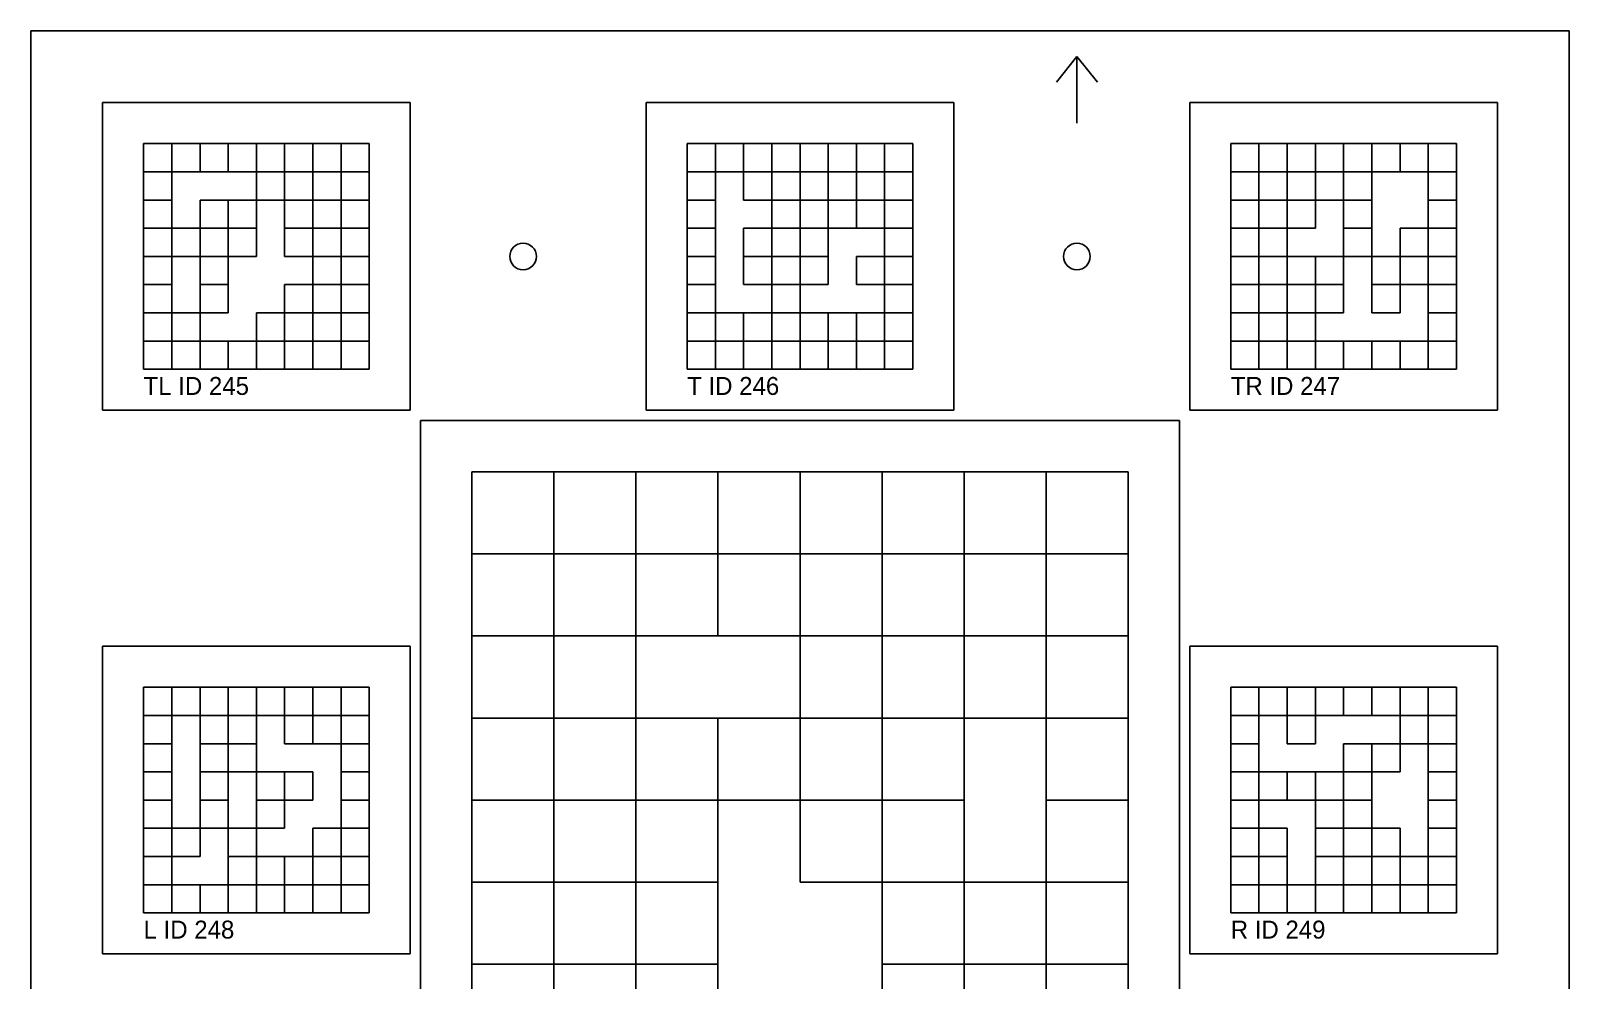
# Model space of a CAD drawing. Extents: x 0 to 300, y -12 to 300.
# Drawn here: x 0 to 300, y 114.9 to 300 of the extents above; entities that cross this region are included whole.
import ezdxf

# ---------------------------------------------------------------- set-up
doc = ezdxf.new("R2010")
doc.units = 0
for name, color, linetype in [('BLACK_POCKET', 7, 'CONTINUOUS'), ('CUT', 7, 'CONTINUOUS'), ('LABEL', 3, 'CONTINUOUS'), ('MOUNT_HOLE', 6, 'CONTINUOUS'), ('ORIENTATION', 7, 'CONTINUOUS'), ('QUIET_ZONE', 5, 'CONTINUOUS'), ('TAG_BOUNDARY', 8, 'CONTINUOUS')]:
    doc.layers.add(name, color=color, linetype=linetype)

msp = doc.modelspace()

# ---------------------------------------------------------------- linework, layer by layer
at = {"layer": 'BLACK_POCKET'}
for p, q in [((27.5, 278), (22, 278)), ((22, 278), (22, 272.5)), ((27.5, 272.5), (27.5, 278)), ((33, 278), (27.5, 278)), ((27.5, 278), (27.5, 272.5)), ((33, 272.5), (33, 278)), ((38.5, 278), (33, 278)), ((33, 278), (33, 272.5)), ((38.5, 272.5), (38.5, 278)), ((44, 278), (38.5, 278)), ((38.5, 278), (38.5, 272.5)), ((44, 272.5), (44, 278)), ((49.5, 278), (44, 278)), ((44, 278), (44, 272.5)), ((49.5, 272.5), (49.5, 278)), ((55, 278), (49.5, 278)), ((49.5, 278), (49.5, 272.5)), ((55, 272.5), (55, 278)), ((60.5, 278), (55, 278)), ((55, 278), (55, 272.5)), ((60.5, 272.5), (60.5, 278)), ((66, 278), (60.5, 278)), ((60.5, 278), (60.5, 272.5)), ((66, 272.5), (66, 278)), ((133.5, 278), (128, 278)), ((128, 278), (128, 272.5)), ((133.5, 272.5), (133.5, 278)), ((139, 278), (133.5, 278)), ((133.5, 278), (133.5, 272.5)), ((139, 272.5), (139, 278)), ((144.5, 278), (139, 278)), ((139, 278), (139, 272.5)), ((144.5, 272.5), (144.5, 278)), ((150, 278), (144.5, 278)), ((144.5, 278), (144.5, 272.5)), ((150, 272.5), (150, 278)), ((155.5, 278), (150, 278)), ((150, 278), (150, 272.5)), ((155.5, 272.5), (155.5, 278)), ((161, 278), (155.5, 278)), ((155.5, 278), (155.5, 272.5)), ((161, 272.5), (161, 278)), ((166.5, 278), (161, 278)), ((161, 278), (161, 272.5)), ((166.5, 272.5), (166.5, 278)), ((172, 278), (166.5, 278)), ((166.5, 278), (166.5, 272.5)), ((172, 272.5), (172, 278)), ((239.5, 278), (234, 278)), ((234, 278), (234, 272.5)), ((239.5, 272.5), (239.5, 278)), ((245, 278), (239.5, 278)), ((239.5, 278), (239.5, 272.5)), ((245, 272.5), (245, 278)), ((250.5, 278), (245, 278)), ((245, 278), (245, 272.5)), ((250.5, 272.5), (250.5, 278)), ((256, 278), (250.5, 278)), ((250.5, 278), (250.5, 272.5)), ((256, 272.5), (256, 278)), ((261.5, 278), (256, 278)), ((256, 278), (256, 272.5)), ((261.5, 272.5), (261.5, 278)), ((267, 278), (261.5, 278)), ((261.5, 278), (261.5, 272.5)), ((267, 272.5), (267, 278)), ((272.5, 278), (267, 278)), ((267, 278), (267, 272.5)), ((272.5, 272.5), (272.5, 278)), ((278, 278), (272.5, 278)), ((272.5, 278), (272.5, 272.5)), ((278, 272.5), (278, 278)), ((22, 272.5), (27.5, 272.5)), ((27.5, 272.5), (22, 272.5)), ((22, 272.5), (22, 267)), ((27.5, 272.5), (33, 272.5)), ((27.5, 267), (27.5, 272.5)), ((33, 272.5), (38.5, 272.5)), ((38.5, 272.5), (44, 272.5)), ((44, 272.5), (49.5, 272.5)), ((49.5, 272.5), (44, 272.5)), ((44, 272.5), (44, 267)), ((49.5, 272.5), (55, 272.5)), ((49.5, 267), (49.5, 272.5)), ((55, 272.5), (49.5, 272.5)), ((49.5, 272.5), (49.5, 267)), ((55, 272.5), (60.5, 272.5)), ((55, 267), (55, 272.5)), ((60.5, 272.5), (55, 272.5)), ((55, 272.5), (55, 267)), ((60.5, 272.5), (66, 272.5)), ((60.5, 267), (60.5, 272.5)), ((66, 272.5), (60.5, 272.5)), ((60.5, 272.5), (60.5, 267)), ((66, 267), (66, 272.5)), ((128, 272.5), (133.5, 272.5)), ((133.5, 272.5), (128, 272.5)), ((128, 272.5), (128, 267)), ((133.5, 272.5), (139, 272.5)), ((133.5, 267), (133.5, 272.5)), ((139, 272.5), (144.5, 272.5)), ((144.5, 272.5), (139, 272.5)), ((139, 272.5), (139, 267)), ((144.5, 272.5), (150, 272.5)), ((144.5, 267), (144.5, 272.5)), ((150, 272.5), (155.5, 272.5)), ((155.5, 272.5), (150, 272.5)), ((150, 272.5), (150, 267)), ((155.5, 272.5), (161, 272.5)), ((155.5, 267), (155.5, 272.5)), ((161, 272.5), (166.5, 272.5)), ((166.5, 272.5), (161, 272.5)), ((161, 272.5), (161, 267)), ((166.5, 272.5), (172, 272.5)), ((166.5, 267), (166.5, 272.5)), ((172, 272.5), (166.5, 272.5)), ((166.5, 272.5), (166.5, 267)), ((172, 267), (172, 272.5)), ((234, 272.5), (239.5, 272.5)), ((239.5, 272.5), (234, 272.5)), ((234, 272.5), (234, 267)), ((239.5, 272.5), (245, 272.5)), ((239.5, 267), (239.5, 272.5)), ((245, 272.5), (239.5, 272.5)), ((239.5, 272.5), (239.5, 267)), ((245, 272.5), (250.5, 272.5)), ((245, 267), (245, 272.5)), ((250.5, 272.5), (245, 272.5)), ((245, 272.5), (245, 267)), ((250.5, 272.5), (256, 272.5)), ((250.5, 267), (250.5, 272.5)), ((256, 272.5), (250.5, 272.5)), ((250.5, 272.5), (250.5, 267)), ((256, 272.5), (261.5, 272.5)), ((256, 267), (256, 272.5)), ((261.5, 272.5), (256, 272.5)), ((256, 272.5), (256, 267)), ((261.5, 272.5), (267, 272.5)), ((261.5, 267), (261.5, 272.5)), ((267, 272.5), (272.5, 272.5)), ((272.5, 272.5), (278, 272.5)), ((278, 272.5), (272.5, 272.5)), ((272.5, 272.5), (272.5, 267)), ((278, 267), (278, 272.5)), ((22, 267), (27.5, 267)), ((27.5, 267), (22, 267)), ((22, 267), (22, 261.5)), ((27.5, 261.5), (27.5, 267)), ((38.5, 267), (33, 267)), ((33, 267), (33, 261.5)), ((38.5, 261.5), (38.5, 267)), ((44, 267), (38.5, 267)), ((38.5, 267), (38.5, 261.5)), ((44, 267), (49.5, 267)), ((44, 261.5), (44, 267)), ((49.5, 267), (55, 267)), ((55, 267), (49.5, 267)), ((49.5, 267), (49.5, 261.5)), ((55, 267), (60.5, 267)), ((55, 261.5), (55, 267)), ((60.5, 267), (66, 267)), ((66, 267), (60.5, 267)), ((60.5, 267), (60.5, 261.5)), ((66, 261.5), (66, 267)), ((128, 267), (133.5, 267)), ((133.5, 267), (128, 267)), ((128, 267), (128, 261.5)), ((133.5, 261.5), (133.5, 267)), ((139, 267), (144.5, 267)), ((150, 267), (144.5, 267)), ((144.5, 267), (144.5, 261.5)), ((150, 267), (155.5, 267)), ((150, 261.5), (150, 267)), ((161, 267), (155.5, 267)), ((155.5, 267), (155.5, 261.5)), ((161, 267), (166.5, 267)), ((161, 261.5), (161, 267)), ((166.5, 267), (161, 267)), ((161, 267), (161, 261.5)), ((166.5, 267), (172, 267)), ((166.5, 261.5), (166.5, 267)), ((172, 267), (166.5, 267)), ((166.5, 267), (166.5, 261.5)), ((172, 261.5), (172, 267)), ((234, 267), (239.5, 267)), ((239.5, 267), (234, 267)), ((234, 267), (234, 261.5)), ((239.5, 267), (245, 267)), ((239.5, 261.5), (239.5, 267)), ((245, 267), (239.5, 267)), ((239.5, 267), (239.5, 261.5)), ((245, 267), (250.5, 267)), ((245, 261.5), (245, 267)), ((250.5, 267), (245, 267)), ((245, 267), (245, 261.5)), ((250.5, 267), (256, 267)), ((250.5, 261.5), (250.5, 267)), ((256, 267), (261.5, 267)), ((261.5, 267), (256, 267)), ((256, 267), (256, 261.5)), ((261.5, 261.5), (261.5, 267)), ((272.5, 267), (278, 267)), ((278, 267), (272.5, 267)), ((272.5, 267), (272.5, 261.5)), ((278, 261.5), (278, 267)), ((22, 261.5), (27.5, 261.5)), ((27.5, 261.5), (22, 261.5)), ((22, 261.5), (22, 256)), ((27.5, 256), (27.5, 261.5)), ((33, 261.5), (27.5, 261.5)), ((27.5, 261.5), (27.5, 256)), ((33, 261.5), (38.5, 261.5)), ((33, 256), (33, 261.5)), ((38.5, 261.5), (33, 261.5)), ((33, 261.5), (33, 256)), ((38.5, 261.5), (44, 261.5)), ((38.5, 256), (38.5, 261.5)), ((44, 261.5), (38.5, 261.5)), ((38.5, 261.5), (38.5, 256)), ((44, 256), (44, 261.5)), ((49.5, 261.5), (55, 261.5)), ((55, 261.5), (49.5, 261.5)), ((49.5, 261.5), (49.5, 256)), ((55, 256), (55, 261.5)), ((60.5, 261.5), (55, 261.5)), ((55, 261.5), (55, 256)), ((60.5, 261.5), (66, 261.5)), ((60.5, 256), (60.5, 261.5)), ((66, 261.5), (60.5, 261.5)), ((60.5, 261.5), (60.5, 256)), ((66, 256), (66, 261.5)), ((128, 261.5), (133.5, 261.5)), ((133.5, 261.5), (128, 261.5)), ((128, 261.5), (128, 256)), ((133.5, 256), (133.5, 261.5)), ((144.5, 261.5), (139, 261.5)), ((139, 261.5), (139, 256)), ((144.5, 261.5), (150, 261.5)), ((144.5, 256), (144.5, 261.5)), ((150, 261.5), (144.5, 261.5)), ((144.5, 261.5), (144.5, 256)), ((150, 256), (150, 261.5)), ((155.5, 261.5), (150, 261.5)), ((150, 261.5), (150, 256)), ((155.5, 261.5), (161, 261.5)), ((155.5, 256), (155.5, 261.5)), ((161, 261.5), (166.5, 261.5)), ((166.5, 261.5), (172, 261.5)), ((172, 261.5), (166.5, 261.5)), ((166.5, 261.5), (166.5, 256)), ((172, 256), (172, 261.5)), ((234, 261.5), (239.5, 261.5)), ((239.5, 261.5), (234, 261.5)), ((234, 261.5), (234, 256)), ((239.5, 261.5), (245, 261.5)), ((239.5, 256), (239.5, 261.5)), ((245, 261.5), (239.5, 261.5)), ((239.5, 261.5), (239.5, 256)), ((245, 261.5), (250.5, 261.5)), ((245, 256), (245, 261.5)), ((256, 261.5), (261.5, 261.5)), ((261.5, 261.5), (256, 261.5)), ((256, 261.5), (256, 256)), ((261.5, 256), (261.5, 261.5)), ((272.5, 261.5), (267, 261.5)), ((267, 261.5), (267, 256)), ((272.5, 261.5), (278, 261.5)), ((272.5, 256), (272.5, 261.5)), ((278, 261.5), (272.5, 261.5)), ((272.5, 261.5), (272.5, 256)), ((278, 256), (278, 261.5)), ((22, 256), (27.5, 256)), ((27.5, 256), (22, 256)), ((22, 256), (22, 250.5)), ((27.5, 256), (33, 256)), ((27.5, 250.5), (27.5, 256)), ((33, 256), (38.5, 256)), ((38.5, 256), (33, 256)), ((33, 256), (33, 250.5)), ((38.5, 256), (44, 256)), ((38.5, 250.5), (38.5, 256)), ((49.5, 256), (55, 256)), ((55, 256), (60.5, 256)), ((60.5, 256), (55, 256)), ((55, 256), (55, 250.5)), ((60.5, 256), (66, 256)), ((60.5, 250.5), (60.5, 256)), ((66, 256), (60.5, 256)), ((60.5, 256), (60.5, 250.5)), ((66, 250.5), (66, 256)), ((128, 256), (133.5, 256)), ((133.5, 256), (128, 256)), ((128, 256), (128, 250.5)), ((133.5, 250.5), (133.5, 256)), ((139, 256), (144.5, 256)), ((144.5, 256), (139, 256)), ((139, 256), (139, 250.5)), ((144.5, 256), (150, 256)), ((144.5, 250.5), (144.5, 256)), ((150, 256), (144.5, 256)), ((144.5, 256), (144.5, 250.5)), ((150, 256), (155.5, 256)), ((150, 250.5), (150, 256)), ((155.5, 256), (150, 256)), ((150, 256), (150, 250.5)), ((155.5, 250.5), (155.5, 256)), ((166.5, 256), (161, 256)), ((161, 256), (161, 250.5)), ((166.5, 256), (172, 256)), ((166.5, 250.5), (166.5, 256)), ((172, 256), (166.5, 256)), ((166.5, 256), (166.5, 250.5)), ((172, 250.5), (172, 256)), ((234, 256), (239.5, 256)), ((239.5, 256), (234, 256)), ((234, 256), (234, 250.5)), ((239.5, 256), (245, 256)), ((239.5, 250.5), (239.5, 256)), ((245, 256), (239.5, 256)), ((239.5, 256), (239.5, 250.5)), ((245, 250.5), (245, 256)), ((250.5, 256), (245, 256)), ((245, 256), (245, 250.5)), ((250.5, 250.5), (250.5, 256)), ((256, 256), (250.5, 256)), ((250.5, 256), (250.5, 250.5)), ((256, 256), (261.5, 256)), ((256, 250.5), (256, 256)), ((267, 256), (261.5, 256)), ((261.5, 256), (261.5, 250.5)), ((267, 256), (272.5, 256)), ((267, 250.5), (267, 256)), ((272.5, 256), (267, 256)), ((267, 256), (267, 250.5)), ((272.5, 256), (278, 256)), ((272.5, 250.5), (272.5, 256)), ((278, 256), (272.5, 256)), ((272.5, 256), (272.5, 250.5)), ((278, 250.5), (278, 256)), ((22, 250.5), (27.5, 250.5)), ((27.5, 250.5), (22, 250.5)), ((22, 250.5), (22, 245)), ((27.5, 245), (27.5, 250.5)), ((33, 250.5), (38.5, 250.5)), ((38.5, 250.5), (33, 250.5)), ((33, 250.5), (33, 245)), ((38.5, 245), (38.5, 250.5)), ((55, 250.5), (49.5, 250.5)), ((49.5, 250.5), (49.5, 245)), ((55, 250.5), (60.5, 250.5)), ((55, 245), (55, 250.5)), ((60.5, 250.5), (66, 250.5)), ((66, 250.5), (60.5, 250.5)), ((60.5, 250.5), (60.5, 245)), ((66, 245), (66, 250.5)), ((128, 250.5), (133.5, 250.5)), ((133.5, 250.5), (128, 250.5)), ((128, 250.5), (128, 245)), ((133.5, 245), (133.5, 250.5)), ((139, 250.5), (144.5, 250.5)), ((144.5, 250.5), (150, 250.5)), ((150, 250.5), (144.5, 250.5)), ((144.5, 250.5), (144.5, 245)), ((150, 250.5), (155.5, 250.5)), ((150, 245), (150, 250.5)), ((161, 250.5), (166.5, 250.5)), ((166.5, 250.5), (172, 250.5)), ((172, 250.5), (166.5, 250.5)), ((166.5, 250.5), (166.5, 245)), ((172, 245), (172, 250.5)), ((234, 250.5), (239.5, 250.5)), ((239.5, 250.5), (234, 250.5)), ((234, 250.5), (234, 245)), ((239.5, 250.5), (245, 250.5)), ((239.5, 245), (239.5, 250.5)), ((245, 250.5), (250.5, 250.5)), ((250.5, 250.5), (245, 250.5)), ((245, 250.5), (245, 245)), ((250.5, 250.5), (256, 250.5)), ((250.5, 245), (250.5, 250.5)), ((256, 250.5), (250.5, 250.5)), ((250.5, 250.5), (250.5, 245)), ((256, 245), (256, 250.5)), ((261.5, 250.5), (267, 250.5)), ((267, 250.5), (261.5, 250.5)), ((261.5, 250.5), (261.5, 245)), ((267, 250.5), (272.5, 250.5)), ((267, 245), (267, 250.5)), ((272.5, 250.5), (278, 250.5)), ((278, 250.5), (272.5, 250.5)), ((272.5, 250.5), (272.5, 245)), ((278, 245), (278, 250.5)), ((22, 245), (27.5, 245)), ((27.5, 245), (22, 245)), ((22, 245), (22, 239.5)), ((27.5, 239.5), (27.5, 245)), ((33, 245), (27.5, 245)), ((27.5, 245), (27.5, 239.5)), ((33, 245), (38.5, 245)), ((33, 239.5), (33, 245)), ((49.5, 245), (44, 245)), ((44, 245), (44, 239.5)), ((49.5, 245), (55, 245)), ((49.5, 239.5), (49.5, 245)), ((55, 245), (49.5, 245)), ((49.5, 245), (49.5, 239.5)), ((55, 239.5), (55, 245)), ((60.5, 245), (55, 245)), ((55, 245), (55, 239.5)), ((60.5, 245), (66, 245)), ((60.5, 239.5), (60.5, 245)), ((66, 245), (60.5, 245)), ((60.5, 245), (60.5, 239.5)), ((66, 239.5), (66, 245)), ((128, 245), (133.5, 245)), ((133.5, 245), (128, 245)), ((128, 245), (128, 239.5)), ((133.5, 239.5), (133.5, 245)), ((139, 245), (133.5, 245)), ((133.5, 245), (133.5, 239.5)), ((139, 239.5), (139, 245)), ((144.5, 245), (139, 245)), ((139, 245), (139, 239.5)), ((144.5, 245), (150, 245)), ((144.5, 239.5), (144.5, 245)), ((150, 245), (144.5, 245)), ((144.5, 245), (144.5, 239.5)), ((150, 239.5), (150, 245)), ((155.5, 245), (150, 245)), ((150, 245), (150, 239.5)), ((155.5, 239.5), (155.5, 245)), ((161, 245), (155.5, 245)), ((155.5, 245), (155.5, 239.5)), ((161, 239.5), (161, 245)), ((166.5, 245), (161, 245)), ((161, 245), (161, 239.5)), ((166.5, 245), (172, 245)), ((166.5, 239.5), (166.5, 245)), ((172, 245), (166.5, 245)), ((166.5, 245), (166.5, 239.5)), ((172, 239.5), (172, 245)), ((234, 245), (239.5, 245)), ((239.5, 245), (234, 245)), ((234, 245), (234, 239.5)), ((239.5, 239.5), (239.5, 245)), ((245, 245), (239.5, 245)), ((239.5, 245), (239.5, 239.5)), ((245, 245), (250.5, 245)), ((245, 239.5), (245, 245)), ((250.5, 245), (245, 245)), ((245, 245), (245, 239.5)), ((250.5, 245), (256, 245)), ((250.5, 239.5), (250.5, 245)), ((261.5, 245), (267, 245)), ((272.5, 245), (278, 245)), ((278, 245), (272.5, 245)), ((272.5, 245), (272.5, 239.5)), ((278, 239.5), (278, 245)), ((22, 239.5), (27.5, 239.5)), ((27.5, 239.5), (22, 239.5)), ((22, 239.5), (22, 234)), ((27.5, 239.5), (33, 239.5)), ((27.5, 234), (27.5, 239.5)), ((33, 239.5), (27.5, 239.5)), ((27.5, 239.5), (27.5, 234)), ((33, 234), (33, 239.5)), ((38.5, 239.5), (33, 239.5)), ((33, 239.5), (33, 234)), ((38.5, 234), (38.5, 239.5)), ((44, 239.5), (38.5, 239.5)), ((38.5, 239.5), (38.5, 234)), ((44, 239.5), (49.5, 239.5)), ((44, 234), (44, 239.5)), ((49.5, 239.5), (44, 239.5)), ((44, 239.5), (44, 234)), ((49.5, 239.5), (55, 239.5)), ((49.5, 234), (49.5, 239.5)), ((55, 239.5), (49.5, 239.5)), ((49.5, 239.5), (49.5, 234)), ((55, 239.5), (60.5, 239.5)), ((55, 234), (55, 239.5)), ((60.5, 239.5), (55, 239.5)), ((55, 239.5), (55, 234)), ((60.5, 239.5), (66, 239.5)), ((60.5, 234), (60.5, 239.5)), ((66, 239.5), (60.5, 239.5)), ((60.5, 239.5), (60.5, 234)), ((66, 234), (66, 239.5)), ((128, 239.5), (133.5, 239.5)), ((133.5, 239.5), (128, 239.5)), ((128, 239.5), (128, 234)), ((133.5, 239.5), (139, 239.5)), ((133.5, 234), (133.5, 239.5)), ((139, 239.5), (133.5, 239.5)), ((133.5, 239.5), (133.5, 234)), ((139, 239.5), (144.5, 239.5)), ((139, 234), (139, 239.5)), ((144.5, 239.5), (139, 239.5)), ((139, 239.5), (139, 234)), ((144.5, 239.5), (150, 239.5)), ((144.5, 234), (144.5, 239.5)), ((150, 239.5), (144.5, 239.5)), ((144.5, 239.5), (144.5, 234)), ((150, 239.5), (155.5, 239.5)), ((150, 234), (150, 239.5)), ((155.5, 239.5), (150, 239.5)), ((150, 239.5), (150, 234)), ((155.5, 239.5), (161, 239.5)), ((155.5, 234), (155.5, 239.5)), ((161, 239.5), (155.5, 239.5)), ((155.5, 239.5), (155.5, 234)), ((161, 239.5), (166.5, 239.5)), ((161, 234), (161, 239.5)), ((166.5, 239.5), (161, 239.5)), ((161, 239.5), (161, 234)), ((166.5, 239.5), (172, 239.5)), ((166.5, 234), (166.5, 239.5)), ((172, 239.5), (166.5, 239.5)), ((166.5, 239.5), (166.5, 234)), ((172, 234), (172, 239.5)), ((234, 239.5), (239.5, 239.5)), ((239.5, 239.5), (234, 239.5)), ((234, 239.5), (234, 234)), ((239.5, 239.5), (245, 239.5)), ((239.5, 234), (239.5, 239.5)), ((245, 239.5), (239.5, 239.5)), ((239.5, 239.5), (239.5, 234)), ((245, 239.5), (250.5, 239.5)), ((245, 234), (245, 239.5)), ((250.5, 239.5), (245, 239.5)), ((245, 239.5), (245, 234)), ((250.5, 234), (250.5, 239.5)), ((256, 239.5), (250.5, 239.5)), ((250.5, 239.5), (250.5, 234)), ((256, 234), (256, 239.5)), ((261.5, 239.5), (256, 239.5)), ((256, 239.5), (256, 234)), ((261.5, 234), (261.5, 239.5)), ((267, 239.5), (261.5, 239.5)), ((261.5, 239.5), (261.5, 234)), ((267, 234), (267, 239.5)), ((272.5, 239.5), (267, 239.5)), ((267, 239.5), (267, 234)), ((272.5, 239.5), (278, 239.5)), ((272.5, 234), (272.5, 239.5)), ((278, 239.5), (272.5, 239.5)), ((272.5, 239.5), (272.5, 234)), ((278, 234), (278, 239.5)), ((22, 234), (27.5, 234)), ((27.5, 234), (33, 234)), ((33, 234), (38.5, 234)), ((38.5, 234), (44, 234)), ((44, 234), (49.5, 234)), ((49.5, 234), (55, 234)), ((55, 234), (60.5, 234)), ((60.5, 234), (66, 234)), ((128, 234), (133.5, 234)), ((133.5, 234), (139, 234)), ((139, 234), (144.5, 234)), ((144.5, 234), (150, 234)), ((150, 234), (155.5, 234)), ((155.5, 234), (161, 234)), ((161, 234), (166.5, 234)), ((166.5, 234), (172, 234)), ((234, 234), (239.5, 234)), ((239.5, 234), (245, 234)), ((245, 234), (250.5, 234)), ((250.5, 234), (256, 234)), ((256, 234), (261.5, 234)), ((261.5, 234), (267, 234)), ((267, 234), (272.5, 234)), ((272.5, 234), (278, 234)), ((102, 214), (86, 214)), ((86, 214), (86, 198)), ((102, 198), (102, 214)), ((118, 214), (102, 214)), ((102, 214), (102, 198)), ((118, 198), (118, 214)), ((134, 214), (118, 214)), ((118, 214), (118, 198)), ((134, 198), (134, 214)), ((150, 214), (134, 214)), ((134, 214), (134, 198)), ((150, 198), (150, 214)), ((166, 214), (150, 214)), ((150, 214), (150, 198)), ((166, 198), (166, 214)), ((182, 214), (166, 214)), ((166, 214), (166, 198)), ((182, 198), (182, 214)), ((198, 214), (182, 214)), ((182, 214), (182, 198)), ((198, 198), (198, 214)), ((214, 214), (198, 214)), ((198, 214), (198, 198)), ((214, 198), (214, 214)), ((86, 198), (102, 198)), ((102, 198), (86, 198)), ((86, 198), (86, 182)), ((102, 198), (118, 198)), ((102, 182), (102, 198)), ((118, 198), (102, 198)), ((102, 198), (102, 182)), ((118, 198), (134, 198)), ((118, 182), (118, 198)), ((134, 198), (118, 198)), ((118, 198), (118, 182)), ((134, 198), (150, 198)), ((134, 182), (134, 198)), ((150, 198), (134, 198)), ((134, 198), (134, 182)), ((150, 198), (166, 198)), ((150, 182), (150, 198)), ((166, 198), (150, 198)), ((150, 198), (150, 182)), ((166, 198), (182, 198)), ((166, 182), (166, 198)), ((182, 198), (166, 198)), ((166, 198), (166, 182)), ((182, 198), (198, 198)), ((182, 182), (182, 198)), ((198, 198), (214, 198)), ((214, 198), (198, 198)), ((198, 198), (198, 182)), ((214, 182), (214, 198)), ((86, 182), (102, 182)), ((102, 182), (86, 182)), ((86, 182), (86, 166)), ((102, 182), (118, 182)), ((102, 166), (102, 182)), ((118, 182), (102, 182)), ((102, 182), (102, 166)), ((118, 182), (134, 182)), ((118, 166), (118, 182)), ((134, 182), (150, 182)), ((150, 182), (166, 182)), ((166, 182), (150, 182)), ((150, 182), (150, 166)), ((166, 182), (182, 182)), ((166, 166), (166, 182)), ((198, 182), (182, 182)), ((182, 182), (182, 166)), ((198, 182), (214, 182)), ((198, 166), (198, 182)), ((214, 182), (198, 182)), ((198, 182), (198, 166)), ((214, 166), (214, 182)), ((27.5, 172), (22, 172)), ((22, 172), (22, 166.5)), ((27.5, 166.5), (27.5, 172)), ((33, 172), (27.5, 172)), ((27.5, 172), (27.5, 166.5)), ((33, 166.5), (33, 172)), ((38.5, 172), (33, 172)), ((33, 172), (33, 166.5)), ((38.5, 166.5), (38.5, 172)), ((44, 172), (38.5, 172)), ((38.5, 172), (38.5, 166.5)), ((44, 166.5), (44, 172)), ((49.5, 172), (44, 172)), ((44, 172), (44, 166.5)), ((49.5, 166.5), (49.5, 172)), ((55, 172), (49.5, 172)), ((49.5, 172), (49.5, 166.5)), ((55, 166.5), (55, 172)), ((60.5, 172), (55, 172)), ((55, 172), (55, 166.5)), ((60.5, 166.5), (60.5, 172)), ((66, 172), (60.5, 172)), ((60.5, 172), (60.5, 166.5)), ((66, 166.5), (66, 172)), ((239.5, 172), (234, 172)), ((234, 172), (234, 166.5)), ((239.5, 166.5), (239.5, 172)), ((245, 172), (239.5, 172)), ((239.5, 172), (239.5, 166.5)), ((245, 166.5), (245, 172)), ((250.5, 172), (245, 172)), ((245, 172), (245, 166.5)), ((250.5, 166.5), (250.5, 172)), ((256, 172), (250.5, 172)), ((250.5, 172), (250.5, 166.5)), ((256, 166.5), (256, 172)), ((261.5, 172), (256, 172)), ((256, 172), (256, 166.5)), ((261.5, 166.5), (261.5, 172)), ((267, 172), (261.5, 172)), ((261.5, 172), (261.5, 166.5)), ((267, 166.5), (267, 172)), ((272.5, 172), (267, 172)), ((267, 172), (267, 166.5)), ((272.5, 166.5), (272.5, 172)), ((278, 172), (272.5, 172)), ((272.5, 172), (272.5, 166.5)), ((278, 166.5), (278, 172)), ((22, 166.5), (27.5, 166.5)), ((27.5, 166.5), (22, 166.5)), ((22, 166.5), (22, 161)), ((27.5, 166.5), (33, 166.5)), ((27.5, 161), (27.5, 166.5)), ((33, 166.5), (38.5, 166.5)), ((38.5, 166.5), (33, 166.5)), ((33, 166.5), (33, 161)), ((38.5, 166.5), (44, 166.5)), ((38.5, 161), (38.5, 166.5)), ((44, 166.5), (38.5, 166.5)), ((38.5, 166.5), (38.5, 161)), ((44, 166.5), (49.5, 166.5)), ((44, 161), (44, 166.5)), ((49.5, 166.5), (55, 166.5)), ((55, 166.5), (49.5, 166.5)), ((49.5, 166.5), (49.5, 161)), ((55, 166.5), (60.5, 166.5)), ((55, 161), (55, 166.5)), ((60.5, 166.5), (55, 166.5)), ((55, 166.5), (55, 161)), ((60.5, 166.5), (66, 166.5)), ((60.5, 161), (60.5, 166.5)), ((66, 166.5), (60.5, 166.5)), ((60.5, 166.5), (60.5, 161)), ((66, 161), (66, 166.5)), ((86, 166), (102, 166)), ((102, 166), (86, 166)), ((86, 166), (86, 150)), ((102, 166), (118, 166)), ((102, 150), (102, 166)), ((118, 166), (102, 166)), ((102, 166), (102, 150)), ((118, 150), (118, 166)), ((134, 166), (118, 166)), ((118, 166), (118, 150)), ((134, 150), (134, 166)), ((150, 166), (134, 166)), ((134, 166), (134, 150)), ((150, 166), (166, 166)), ((150, 150), (150, 166)), ((182, 166), (166, 166)), ((166, 166), (166, 150)), ((182, 166), (198, 166)), ((182, 150), (182, 166)), ((198, 166), (214, 166)), ((214, 166), (198, 166)), ((198, 166), (198, 150)), ((214, 150), (214, 166)), ((234, 166.5), (239.5, 166.5)), ((239.5, 166.5), (234, 166.5)), ((234, 166.5), (234, 161)), ((239.5, 166.5), (245, 166.5)), ((239.5, 161), (239.5, 166.5)), ((245, 166.5), (250.5, 166.5)), ((250.5, 166.5), (245, 166.5)), ((245, 166.5), (245, 161)), ((250.5, 166.5), (256, 166.5)), ((250.5, 161), (250.5, 166.5)), ((256, 166.5), (261.5, 166.5)), ((261.5, 166.5), (267, 166.5)), ((267, 166.5), (272.5, 166.5)), ((272.5, 166.5), (267, 166.5)), ((267, 166.5), (267, 161)), ((272.5, 166.5), (278, 166.5)), ((272.5, 161), (272.5, 166.5)), ((278, 166.5), (272.5, 166.5)), ((272.5, 166.5), (272.5, 161)), ((278, 161), (278, 166.5)), ((22, 161), (27.5, 161)), ((27.5, 161), (22, 161)), ((22, 161), (22, 155.5)), ((27.5, 155.5), (27.5, 161)), ((33, 161), (38.5, 161)), ((38.5, 161), (33, 161)), ((33, 161), (33, 155.5)), ((38.5, 161), (44, 161)), ((38.5, 155.5), (38.5, 161)), ((44, 161), (38.5, 161)), ((38.5, 161), (38.5, 155.5)), ((44, 155.5), (44, 161)), ((49.5, 161), (55, 161)), ((55, 161), (60.5, 161)), ((60.5, 161), (66, 161)), ((66, 161), (60.5, 161)), ((60.5, 161), (60.5, 155.5)), ((66, 155.5), (66, 161)), ((234, 161), (239.5, 161)), ((239.5, 161), (234, 161)), ((234, 161), (234, 155.5)), ((239.5, 155.5), (239.5, 161)), ((245, 161), (250.5, 161)), ((261.5, 161), (256, 161)), ((256, 161), (256, 155.5)), ((261.5, 155.5), (261.5, 161)), ((267, 161), (261.5, 161)), ((261.5, 161), (261.5, 155.5)), ((267, 161), (272.5, 161)), ((267, 155.5), (267, 161)), ((272.5, 161), (278, 161)), ((278, 161), (272.5, 161)), ((272.5, 161), (272.5, 155.5)), ((278, 155.5), (278, 161)), ((22, 155.5), (27.5, 155.5)), ((27.5, 155.5), (22, 155.5)), ((22, 155.5), (22, 150)), ((27.5, 150), (27.5, 155.5)), ((33, 155.5), (38.5, 155.5)), ((38.5, 155.5), (33, 155.5)), ((33, 155.5), (33, 150)), ((38.5, 155.5), (44, 155.5)), ((38.5, 150), (38.5, 155.5)), ((49.5, 155.5), (44, 155.5)), ((44, 155.5), (44, 150)), ((49.5, 150), (49.5, 155.5)), ((55, 155.5), (49.5, 155.5)), ((49.5, 155.5), (49.5, 150)), ((55, 150), (55, 155.5)), ((60.5, 155.5), (66, 155.5)), ((66, 155.5), (60.5, 155.5)), ((60.5, 155.5), (60.5, 150)), ((66, 150), (66, 155.5)), ((234, 155.5), (239.5, 155.5)), ((239.5, 155.5), (234, 155.5)), ((234, 155.5), (234, 150)), ((239.5, 150), (239.5, 155.5)), ((245, 155.5), (239.5, 155.5)), ((239.5, 155.5), (239.5, 150)), ((245, 150), (245, 155.5)), ((250.5, 155.5), (245, 155.5)), ((245, 155.5), (245, 150)), ((250.5, 150), (250.5, 155.5)), ((256, 155.5), (250.5, 155.5)), ((250.5, 155.5), (250.5, 150)), ((256, 155.5), (261.5, 155.5)), ((256, 150), (256, 155.5)), ((261.5, 155.5), (256, 155.5)), ((256, 155.5), (256, 150)), ((261.5, 155.5), (267, 155.5)), ((261.5, 150), (261.5, 155.5)), ((272.5, 155.5), (278, 155.5)), ((278, 155.5), (272.5, 155.5)), ((272.5, 155.5), (272.5, 150)), ((278, 150), (278, 155.5)), ((22, 150), (27.5, 150)), ((27.5, 150), (22, 150)), ((22, 150), (22, 144.5)), ((27.5, 144.5), (27.5, 150)), ((33, 150), (38.5, 150)), ((38.5, 150), (33, 150)), ((33, 150), (33, 144.5)), ((38.5, 144.5), (38.5, 150)), ((44, 150), (49.5, 150)), ((49.5, 150), (44, 150)), ((44, 150), (44, 144.5)), ((49.5, 150), (55, 150)), ((49.5, 144.5), (49.5, 150)), ((60.5, 150), (66, 150)), ((66, 150), (60.5, 150)), ((60.5, 150), (60.5, 144.5)), ((66, 144.5), (66, 150)), ((86, 150), (102, 150)), ((102, 150), (86, 150)), ((86, 150), (86, 134)), ((102, 150), (118, 150)), ((102, 134), (102, 150)), ((118, 150), (134, 150)), ((134, 150), (118, 150)), ((118, 150), (118, 134)), ((134, 150), (150, 150)), ((134, 134), (134, 150)), ((166, 150), (150, 150)), ((150, 150), (150, 134)), ((166, 150), (182, 150)), ((166, 134), (166, 150)), ((182, 150), (166, 150)), ((166, 150), (166, 134)), ((182, 134), (182, 150)), ((198, 150), (214, 150)), ((214, 150), (198, 150)), ((198, 150), (198, 134)), ((214, 134), (214, 150)), ((234, 150), (239.5, 150)), ((239.5, 150), (234, 150)), ((234, 150), (234, 144.5)), ((239.5, 150), (245, 150)), ((239.5, 144.5), (239.5, 150)), ((245, 150), (250.5, 150)), ((250.5, 150), (256, 150)), ((256, 150), (250.5, 150)), ((250.5, 150), (250.5, 144.5)), ((256, 150), (261.5, 150)), ((256, 144.5), (256, 150)), ((261.5, 150), (256, 150)), ((256, 150), (256, 144.5)), ((261.5, 144.5), (261.5, 150)), ((272.5, 150), (278, 150)), ((278, 150), (272.5, 150)), ((272.5, 150), (272.5, 144.5)), ((278, 144.5), (278, 150)), ((22, 144.5), (27.5, 144.5)), ((27.5, 144.5), (22, 144.5)), ((22, 144.5), (22, 139)), ((27.5, 139), (27.5, 144.5)), ((33, 144.5), (27.5, 144.5)), ((27.5, 144.5), (27.5, 139)), ((33, 144.5), (38.5, 144.5)), ((33, 139), (33, 144.5)), ((44, 144.5), (38.5, 144.5)), ((38.5, 144.5), (38.5, 139)), ((44, 144.5), (49.5, 144.5)), ((44, 139), (44, 144.5)), ((60.5, 144.5), (55, 144.5)), ((55, 144.5), (55, 139)), ((60.5, 144.5), (66, 144.5)), ((60.5, 139), (60.5, 144.5)), ((66, 144.5), (60.5, 144.5)), ((60.5, 144.5), (60.5, 139)), ((66, 139), (66, 144.5)), ((234, 144.5), (239.5, 144.5)), ((239.5, 144.5), (234, 144.5)), ((234, 144.5), (234, 139)), ((239.5, 139), (239.5, 144.5)), ((245, 144.5), (239.5, 144.5)), ((239.5, 144.5), (239.5, 139)), ((245, 139), (245, 144.5)), ((250.5, 144.5), (256, 144.5)), ((256, 144.5), (250.5, 144.5)), ((250.5, 144.5), (250.5, 139)), ((256, 144.5), (261.5, 144.5)), ((256, 139), (256, 144.5)), ((261.5, 144.5), (256, 144.5)), ((256, 144.5), (256, 139)), ((261.5, 139), (261.5, 144.5)), ((267, 144.5), (261.5, 144.5)), ((261.5, 144.5), (261.5, 139)), ((267, 139), (267, 144.5)), ((272.5, 144.5), (278, 144.5)), ((278, 144.5), (272.5, 144.5)), ((272.5, 144.5), (272.5, 139)), ((278, 139), (278, 144.5)), ((22, 139), (27.5, 139)), ((27.5, 139), (22, 139)), ((22, 139), (22, 133.5)), ((27.5, 139), (33, 139)), ((27.5, 133.5), (27.5, 139)), ((38.5, 139), (44, 139)), ((44, 139), (38.5, 139)), ((38.5, 139), (38.5, 133.5)), ((44, 133.5), (44, 139)), ((49.5, 139), (44, 139)), ((44, 139), (44, 133.5)), ((49.5, 133.5), (49.5, 139)), ((55, 139), (49.5, 139)), ((49.5, 139), (49.5, 133.5)), ((55, 139), (60.5, 139)), ((55, 133.5), (55, 139)), ((60.5, 139), (66, 139)), ((66, 139), (60.5, 139)), ((60.5, 139), (60.5, 133.5)), ((66, 133.5), (66, 139)), ((234, 139), (239.5, 139)), ((239.5, 139), (234, 139)), ((234, 139), (234, 133.5)), ((239.5, 139), (245, 139)), ((239.5, 133.5), (239.5, 139)), ((245, 139), (239.5, 139)), ((239.5, 139), (239.5, 133.5)), ((245, 133.5), (245, 139)), ((250.5, 139), (256, 139)), ((256, 139), (250.5, 139)), ((250.5, 139), (250.5, 133.5)), ((256, 139), (261.5, 139)), ((256, 133.5), (256, 139)), ((261.5, 139), (256, 139)), ((256, 139), (256, 133.5)), ((261.5, 139), (267, 139)), ((261.5, 133.5), (261.5, 139)), ((267, 139), (261.5, 139)), ((261.5, 139), (261.5, 133.5)), ((267, 133.5), (267, 139)), ((272.5, 139), (267, 139)), ((267, 139), (267, 133.5)), ((272.5, 139), (278, 139)), ((272.5, 133.5), (272.5, 139)), ((278, 139), (272.5, 139)), ((272.5, 139), (272.5, 133.5)), ((278, 133.5), (278, 139)), ((22, 133.5), (27.5, 133.5)), ((27.5, 133.5), (22, 133.5)), ((22, 133.5), (22, 128)), ((27.5, 128), (27.5, 133.5)), ((33, 133.5), (27.5, 133.5)), ((27.5, 133.5), (27.5, 128)), ((33, 128), (33, 133.5)), ((38.5, 133.5), (33, 133.5)), ((33, 133.5), (33, 128)), ((38.5, 133.5), (44, 133.5)), ((38.5, 128), (38.5, 133.5)), ((44, 133.5), (38.5, 133.5)), ((38.5, 133.5), (38.5, 128)), ((44, 133.5), (49.5, 133.5)), ((44, 128), (44, 133.5)), ((49.5, 133.5), (44, 133.5)), ((44, 133.5), (44, 128)), ((49.5, 133.5), (55, 133.5)), ((49.5, 128), (49.5, 133.5)), ((55, 133.5), (49.5, 133.5)), ((49.5, 133.5), (49.5, 128)), ((55, 128), (55, 133.5)), ((60.5, 133.5), (55, 133.5)), ((55, 133.5), (55, 128)), ((60.5, 133.5), (66, 133.5)), ((60.5, 128), (60.5, 133.5)), ((66, 133.5), (60.5, 133.5)), ((60.5, 133.5), (60.5, 128)), ((66, 128), (66, 133.5)), ((86, 134), (102, 134)), ((102, 134), (86, 134)), ((86, 134), (86, 118)), ((102, 118), (102, 134)), ((118, 134), (102, 134)), ((102, 134), (102, 118)), ((118, 134), (134, 134)), ((118, 118), (118, 134)), ((134, 134), (118, 134)), ((118, 134), (118, 118)), ((134, 118), (134, 134)), ((150, 134), (166, 134)), ((166, 134), (182, 134)), ((182, 134), (166, 134)), ((166, 134), (166, 118)), ((182, 118), (182, 134)), ((198, 134), (182, 134)), ((182, 134), (182, 118)), ((198, 134), (214, 134)), ((198, 118), (198, 134)), ((214, 134), (198, 134)), ((198, 134), (198, 118)), ((214, 118), (214, 134)), ((234, 133.5), (239.5, 133.5)), ((239.5, 133.5), (234, 133.5)), ((234, 133.5), (234, 128)), ((239.5, 133.5), (245, 133.5)), ((239.5, 128), (239.5, 133.5)), ((245, 133.5), (239.5, 133.5)), ((239.5, 133.5), (239.5, 128)), ((245, 128), (245, 133.5)), ((250.5, 133.5), (245, 133.5)), ((245, 133.5), (245, 128)), ((250.5, 133.5), (256, 133.5)), ((250.5, 128), (250.5, 133.5)), ((256, 133.5), (250.5, 133.5)), ((250.5, 133.5), (250.5, 128)), ((256, 133.5), (261.5, 133.5)), ((256, 128), (256, 133.5)), ((261.5, 133.5), (256, 133.5)), ((256, 133.5), (256, 128)), ((261.5, 133.5), (267, 133.5)), ((261.5, 128), (261.5, 133.5)), ((267, 133.5), (261.5, 133.5)), ((261.5, 133.5), (261.5, 128)), ((267, 133.5), (272.5, 133.5)), ((267, 128), (267, 133.5)), ((272.5, 133.5), (267, 133.5)), ((267, 133.5), (267, 128)), ((272.5, 133.5), (278, 133.5)), ((272.5, 128), (272.5, 133.5)), ((278, 133.5), (272.5, 133.5)), ((272.5, 133.5), (272.5, 128)), ((278, 128), (278, 133.5)), ((22, 128), (27.5, 128)), ((27.5, 128), (33, 128)), ((33, 128), (38.5, 128)), ((38.5, 128), (44, 128)), ((44, 128), (49.5, 128)), ((49.5, 128), (55, 128)), ((55, 128), (60.5, 128)), ((60.5, 128), (66, 128)), ((234, 128), (239.5, 128)), ((239.5, 128), (245, 128)), ((245, 128), (250.5, 128)), ((250.5, 128), (256, 128)), ((256, 128), (261.5, 128)), ((261.5, 128), (267, 128)), ((267, 128), (272.5, 128)), ((272.5, 128), (278, 128)), ((86, 118), (102, 118)), ((102, 118), (86, 118)), ((86, 118), (86, 102)), ((102, 118), (118, 118)), ((102, 102), (102, 118)), ((118, 118), (102, 118)), ((102, 118), (102, 102)), ((118, 118), (134, 118)), ((118, 102), (118, 118)), ((134, 118), (118, 118)), ((118, 118), (118, 102)), ((134, 102), (134, 118)), ((166, 118), (182, 118)), ((182, 118), (166, 118)), ((166, 118), (166, 102)), ((182, 118), (198, 118)), ((182, 102), (182, 118)), ((198, 118), (214, 118)), ((214, 118), (198, 118)), ((198, 118), (198, 102)), ((214, 102), (214, 118))]:
    msp.add_line(p, q, dxfattribs=at)
at = {"layer": 'CUT'}
for p, q in [((300, 300), (0, 300)), ((0, 300), (0, 0)), ((300, 0), (300, 300))]:
    msp.add_line(p, q, dxfattribs=at)
at = {"layer": 'MOUNT_HOLE'}
for centre in [(96, 256), (204, 256)]:
    msp.add_circle(centre, 2.6, dxfattribs=at)
at = {"layer": 'ORIENTATION'}
for p, q in [((204, 295), (200, 290)), ((204, 282), (204, 295)), ((204, 295), (208, 290))]:
    msp.add_line(p, q, dxfattribs=at)
at = {"layer": 'QUIET_ZONE'}
for p, q in [((74, 286), (14, 286)), ((14, 286), (14, 226)), ((74, 226), (74, 286)), ((180, 286), (120, 286)), ((120, 286), (120, 226)), ((180, 226), (180, 286)), ((286, 286), (226, 286)), ((226, 286), (226, 226)), ((286, 226), (286, 286)), ((14, 226), (74, 226)), ((120, 226), (180, 226)), ((226, 226), (286, 226)), ((224, 224), (76, 224)), ((76, 224), (76, 76)), ((224, 76), (224, 224)), ((74, 180), (14, 180)), ((14, 180), (14, 120)), ((74, 120), (74, 180)), ((286, 180), (226, 180)), ((226, 180), (226, 120)), ((286, 120), (286, 180)), ((14, 120), (74, 120)), ((226, 120), (286, 120))]:
    msp.add_line(p, q, dxfattribs=at)
at = {"layer": 'TAG_BOUNDARY'}
for p, q in [((66, 278), (22, 278)), ((22, 278), (22, 234)), ((66, 234), (66, 278)), ((172, 278), (128, 278)), ((128, 278), (128, 234)), ((172, 234), (172, 278)), ((278, 278), (234, 278)), ((234, 278), (234, 234)), ((278, 234), (278, 278)), ((22, 234), (66, 234)), ((128, 234), (172, 234)), ((234, 234), (278, 234)), ((214, 214), (86, 214)), ((86, 214), (86, 86)), ((214, 86), (214, 214)), ((66, 172), (22, 172)), ((22, 172), (22, 128)), ((66, 128), (66, 172)), ((278, 172), (234, 172)), ((234, 172), (234, 128)), ((278, 128), (278, 172)), ((22, 128), (66, 128)), ((234, 128), (278, 128))]:
    msp.add_line(p, q, dxfattribs=at)

# ---------------------------------------------------------------- texts
at = {"layer": 'LABEL'}
for s, p in [('TL ID 245', (22, 229)), ('T ID 246', (128, 229)), ('TR ID 247', (234, 229)), ('L ID 248', (22, 123)), ('R ID 249', (234, 123))]:
    msp.add_text(s, height=3.5, dxfattribs=at).set_placement(p)

doc.saveas('drawing.dxf')
